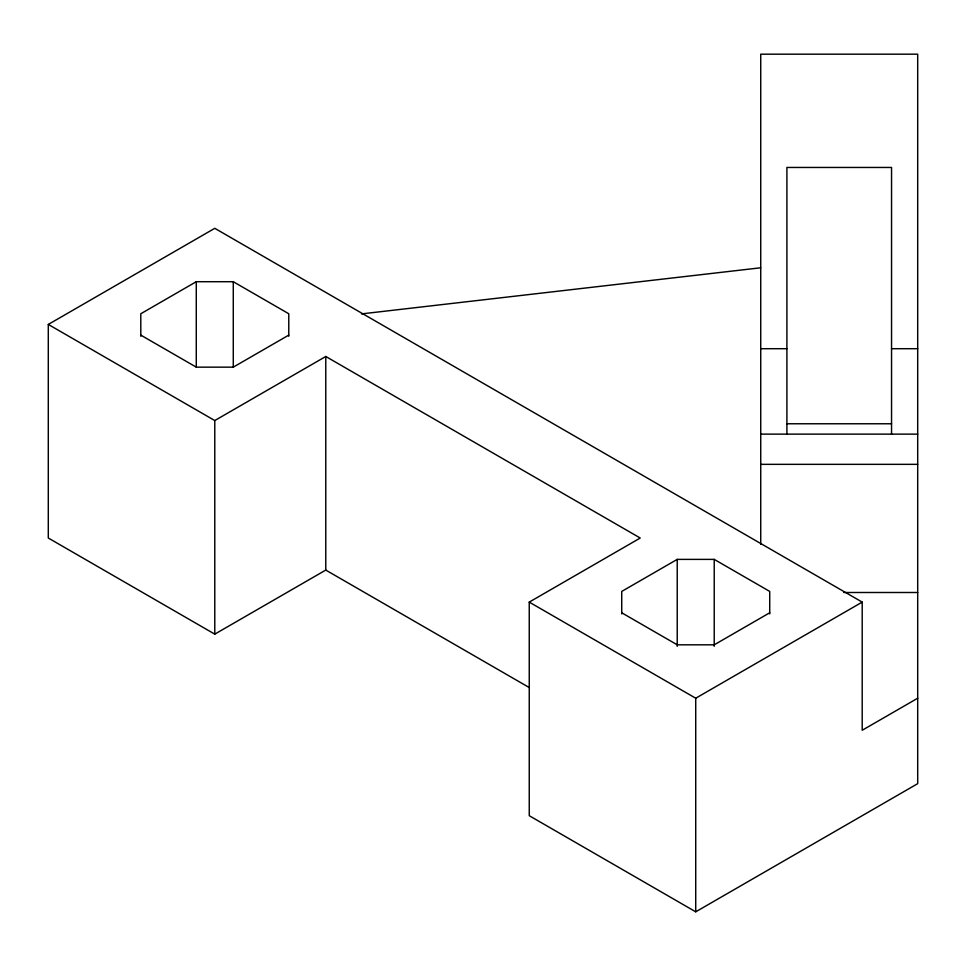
<?xml version="1.0" encoding="UTF-8"?>
<svg xmlns="http://www.w3.org/2000/svg" width="966" height="966" viewBox="0 0 966 966"><rect width="100%" height="100%" fill="white"/><g stroke="black" fill="none" stroke-linecap="round" stroke-linejoin="round"><path stroke-width="1.45" d="M529.32 687.587L325.771 570.073L214.778 634.143L48.3 538.026L48.3 324.431L214.778 228.314L862.203 602.108L862.203 730.26L917.7 698.225M288.774 336.24L288.774 313.757L233.277 281.71L196.279 281.71L140.794 313.757L140.794 336.24M140.794 335.117L196.279 367.152L233.277 367.152L288.774 335.117M48.3 324.431L214.778 420.548L325.771 356.478L640.229 538.026L529.247 602.108L529.247 815.702L695.725 911.819L917.7 783.655L917.7 54.181L760.737 54.181L760.737 544.256M769.721 613.905L769.721 591.421L714.224 559.386L677.226 559.386L621.73 591.421L621.73 613.905M769.721 612.782L714.224 644.817L677.226 644.817L621.73 612.782M529.247 602.108L695.725 698.225L862.203 602.108M361.489 313.902L760.737 267.775M760.737 348.702L786.904 348.702M891.546 348.702L917.7 348.702M786.904 423.772L891.546 423.772M760.737 434.132L917.7 434.132M760.737 464.344L917.7 464.344M843.753 592.496L917.7 592.496M891.546 434.253L891.546 167.456L786.904 167.456L786.904 434.253M714.224 559.386L714.224 646.326M695.725 698.225L695.725 911.819M677.226 559.386L677.226 646.326M325.771 356.478L325.771 570.073M233.277 281.71L233.277 367.152M214.778 420.548L214.778 634.143M196.279 281.71L196.279 367.152"/></g></svg>
